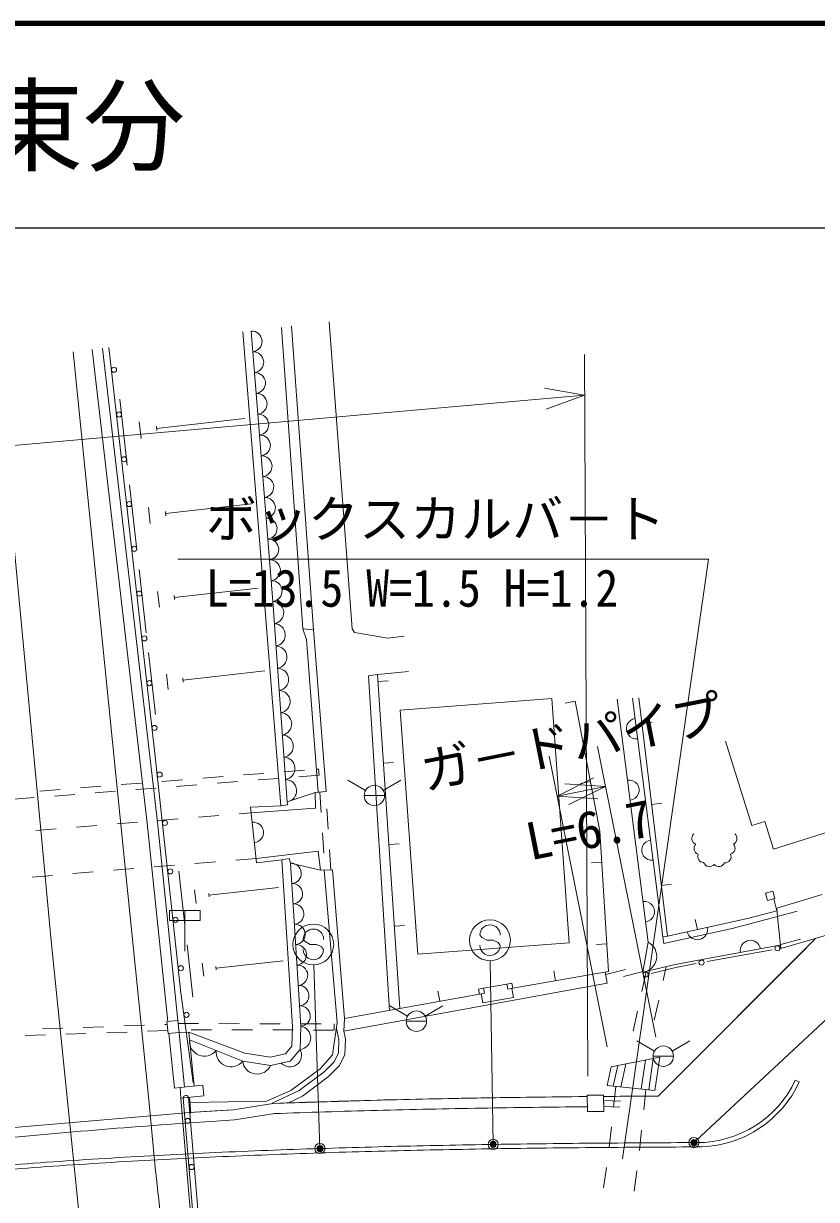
# Model space of a CAD drawing. Units: millimetres, scale not verified. Extents: x 40000 to 680000, y 20000 to 380000.
# Drawn here: x 437109 to 475946, y 322406 to 380000 of the extents above; entities that cross this region are included whole.
import ezdxf
from ezdxf.enums import TextEntityAlignment as Align

# ---------------------------------------------------------------- set-up
doc = ezdxf.new("R2010")
doc.units = ezdxf.units.MM
doc.header["$LTSCALE"] = 1000
doc.header["$PDMODE"] = 32
doc.header["$PDSIZE"] = 500
for name, color, linetype, lineweight in [('M-BGD', 7, 'Continuous', 13), ('M-STR-HTXT', 7, 'Continuous', 13), ('M-STR-STRC', 7, 'Continuous', 13), ('M-TTL', 2, 'Continuous', 140), ('M-TTL-LINE', 7, 'Continuous', 25)]:
    doc.layers.add(name, color=color, linetype=linetype, lineweight=lineweight)
doc.layers.add('M-TTL-TXT', color=7, linetype='Continuous')
doc.styles.add('@ＭＳ ゴシック', font='')
doc.styles.add('ＭＳ ゴシック', font='')
doc.styles.get('@ＭＳ ゴシック').set_extended_font_data('@MS Gothic')
doc.styles.get('ＭＳ ゴシック').set_extended_font_data('MS Gothic')

msp = doc.modelspace()

# ---------------------------------------------------------------- linework, layer by layer
at = {"layer": 'M-BGD'}
for p, q in [((450230, 365171), (451311, 350312)), ((453211, 350353), (452078, 365388)), ((448913, 351663), (447853, 364908)), ((449312, 351693), (448252, 364940)), ((449741, 365114), (450790, 350350)), ((440477, 364029), (443170, 340830)), ((440974, 364088), (443667, 340885)), ((443523, 344390), (441292, 364125)), ((435783, 363480), (438119, 338770)), ((439539, 363920), (442046, 339155)), ((441827, 361610), (442193, 358369)), ((443630, 360172), (447942, 360658)), ((442774, 360486), (442866, 359676)), ((443619, 360274), (443642, 360071)), ((442302, 357402), (442659, 354230)), ((443229, 356302), (443318, 355509)), ((444055, 356094), (444078, 355896)), ((444066, 355995), (448276, 356469)), ((442768, 353262), (443118, 350157)), ((443676, 352185), (443763, 351409)), ((444485, 351982), (444506, 351788)), ((444495, 351885), (448605, 352348)), ((449706, 341693), (448913, 351663)), ((450018, 341884), (449312, 351693)), ((450790, 350350), (450963, 349825)), ((451311, 350312), (450790, 350350)), ((451311, 350312), (451936, 342381)), ((453324, 350174), (453211, 350353)), ((450963, 349825), (451538, 342353)), ((454953, 349903), (453324, 350174)), ((454953, 349903), (455743, 349993)), ((443227, 349189), (443570, 346151)), ((444115, 348135), (444201, 347376)), ((444907, 347936), (444928, 347746)), ((444918, 347841), (448929, 348293)), ((454446, 348111), (454005, 348053)), ((454005, 348053), (455029, 331668)), ((454446, 348111), (455965, 348258)), ((455546, 331762), (454446, 348111)), ((454469, 347771), (454968, 347804)), ((462979, 346934), (455561, 346373)), ((463839, 334975), (462979, 346934)), ((464129, 346807), (463637, 346714)), ((464129, 346807), (463981, 346779)), ((464129, 346807), (465337, 340447)), ((467701, 335013), (466192, 346915)), ((466943, 346955), (468425, 335264)), ((468644, 335309), (467250, 346971)), ((456422, 334415), (455561, 346373)), ((467398, 345729), (467895, 345789)), ((472785, 340728), (471497, 344859)), ((444819, 332531), (443523, 344390)), ((447879, 343196), (448876, 343274)), ((449873, 343353), (450869, 343431)), ((451451, 343477), (451561, 343486)), ((451561, 343486), (451585, 343187)), ((454737, 343780), (455236, 343813)), ((441897, 342724), (442894, 342803)), ((443891, 342881), (444888, 342960)), ((445603, 342715), (444607, 342637)), ((445885, 343038), (446882, 343117)), ((447597, 342873), (446600, 342794)), ((449591, 343030), (448594, 342951)), ((451585, 343187), (450588, 343108)), ((451474, 343178), (451585, 343187)), ((453859, 342442), (452993, 342942)), ((454725, 342442), (455591, 342942)), ((437910, 342410), (438907, 342489)), ((439622, 342244), (438625, 342165)), ((439903, 342567), (440900, 342646)), ((441616, 342401), (440619, 342323)), ((443610, 342558), (442613, 342480)), ((450018, 341884), (451397, 342343)), ((451936, 342381), (451397, 342343)), ((451397, 342343), (451413, 341577)), ((451619, 342359), (451683, 341361)), ((453792, 342192), (454792, 342192)), ((437628, 342087), (436631, 342008)), ((448234, 341615), (449706, 341693)), ((448520, 338888), (448234, 341615)), ((448262, 341350), (451413, 341577)), ((449706, 341693), (450033, 341730)), ((450033, 341730), (450018, 341884)), ((452036, 340538), (451972, 341536)), ((467873, 341757), (468369, 341817)), ((443689, 340969), (444685, 341052)), ((445682, 341135), (446678, 341218)), ((447675, 341301), (448262, 341350)), ((437709, 340470), (438706, 340553)), ((439702, 340636), (440699, 340719)), ((441696, 340802), (442692, 340885)), ((443170, 340830), (444170, 331128)), ((443667, 340885), (444667, 331179)), ((465337, 340447), (465759, 333566)), ((472785, 340728), (473415, 340924)), ((473838, 339569), (473415, 340924)), ((473838, 339569), (476483, 340393)), ((451747, 340363), (451811, 339365)), ((455006, 339789), (455505, 339822)), ((451536, 339470), (448497, 339112)), ((451536, 339470), (451648, 338533)), ((452164, 338542), (452100, 339540)), ((438119, 338770), (438453, 335238)), ((442046, 339155), (443247, 327290)), ((444511, 338779), (443514, 338696)), ((446504, 338946), (445507, 338863)), ((448497, 339112), (447500, 339029)), ((449763, 339041), (448520, 338888)), ((450118, 339105), (449763, 339041)), ((450284, 330885), (449763, 339041)), ((450184, 338879), (450118, 339105)), ((450184, 338879), (451648, 338533)), ((450684, 330893), (450184, 338879)), ((465430, 338924), (464931, 338893)), ((438531, 338281), (437535, 338198)), ((440524, 338447), (439528, 338364)), ((442517, 338613), (441521, 338530)), ((444719, 338483), (445011, 335836)), ((451648, 338533), (452247, 338544)), ((451830, 338536), (452477, 331078)), ((452247, 338544), (452828, 331266)), ((445490, 337563), (445563, 336902)), ((446188, 337305), (449600, 337682)), ((468348, 337786), (468844, 337845)), ((446179, 337388), (446197, 337223)), ((474007, 336547), (473852, 337127)), ((476224, 337335), (473999, 336681)), ((444263, 336065), (444263, 336565)), ((444263, 336565), (445763, 336565)), ((445013, 336565), (445013, 334565)), ((445763, 336565), (445763, 336065)), ((472567, 336163), (474007, 336547)), ((474041, 336265), (473999, 336681)), ((474041, 336265), (475008, 336521)), ((445763, 336065), (444263, 336065)), ((455275, 335798), (455773, 335831)), ((468644, 335309), (472567, 336163)), ((470115, 335629), (470009, 336118)), ((474041, 336265), (471821, 335675)), ((474200, 334697), (474041, 336265)), ((438453, 335238), (440282, 317221)), ((475918, 335202), (468187, 327471)), ((468644, 335309), (468425, 335264)), ((468425, 335264), (468466, 334938)), ((471821, 335675), (468466, 334938)), ((477164, 335568), (474200, 334697)), ((445117, 334873), (445400, 332309)), ((463839, 334975), (456422, 334415)), ((465675, 334931), (465176, 334900)), ((467449, 333534), (467701, 335013)), ((468187, 327471), (475451, 334736)), ((474059, 334846), (469026, 333920)), ((473769, 334640), (470587, 334054)), ((474181, 334881), (474059, 334846)), ((475170, 335157), (474207, 334888)), ((446540, 333732), (449829, 334095)), ((445864, 333982), (445935, 333341)), ((446531, 333813), (446549, 333652)), ((465759, 333566), (461073, 332754)), ((463165, 333116), (463079, 333609)), ((465701, 333007), (465604, 333540)), ((465625, 333421), (466594, 333668)), ((467456, 333578), (466487, 333331)), ((467611, 333573), (467395, 332597)), ((469026, 333920), (467449, 333534)), ((469058, 333773), (467854, 333478)), ((468437, 333138), (468586, 333812)), ((470046, 333955), (469058, 333773)), ((452797, 330650), (465701, 333007)), ((459643, 332752), (460784, 332957)), ((445410, 328142), (444819, 332531)), ((459439, 332463), (455546, 331762)), ((457493, 332112), (457404, 332605)), ((459530, 332478), (459607, 332039)), ((461030, 332746), (461108, 332300)), ((452828, 331266), (455546, 331762)), ((455918, 331387), (455052, 331887)), ((456784, 331387), (457650, 331887)), ((459607, 332039), (461108, 332300)), ((468003, 331185), (468220, 332161)), ((444667, 331179), (444136, 331125)), ((444667, 331179), (444730, 330565)), ((452797, 330650), (452828, 331266)), ((467178, 331621), (466961, 330645)), ((438031, 330765), (439031, 330800)), ((440030, 330834), (441030, 330868)), ((442183, 330608), (441184, 330574)), ((442029, 330903), (443028, 330937)), ((444182, 330677), (443183, 330642)), ((444028, 330972), (444152, 330976)), ((444197, 330528), (444136, 331125)), ((444683, 331022), (445683, 331019)), ((445203, 330608), (444730, 330565)), ((445471, 327959), (445203, 330608)), ((445203, 330608), (447951, 329573)), ((446319, 330718), (445319, 330720)), ((446683, 331017), (447683, 331014)), ((448319, 330712), (447319, 330715)), ((448683, 331011), (449683, 331009)), ((450319, 330707), (449319, 330710)), ((450258, 329907), (450284, 330885)), ((450654, 329755), (450684, 330893)), ((450683, 331006), (451683, 331004)), ((452319, 330702), (451319, 330705)), ((452477, 331078), (452250, 329493)), ((452319, 330702), (452320, 331002)), ((452560, 330229), (452437, 330802)), ((452881, 330256), (452797, 330650)), ((455851, 331137), (456851, 331137)), ((438186, 330470), (437186, 330436)), ((440184, 330539), (439185, 330505)), ((444729, 330582), (444197, 330528)), ((444231, 330531), (444506, 327860)), ((444999, 327911), (444730, 330565)), ((445242, 330225), (447843, 329185)), ((452533, 329586), (452560, 330229)), ((452850, 329505), (452881, 330256)), ((468012, 329673), (467146, 330173)), ((468878, 329673), (469744, 330173)), ((447951, 329573), (449187, 329372)), ((449187, 329372), (449947, 329541)), ((449947, 329541), (450258, 329907)), ((450164, 329179), (450654, 329755)), ((452250, 329493), (451640, 328810)), ((452319, 329150), (452533, 329586)), ((452583, 328962), (452850, 329505)), ((447843, 329185), (449199, 328965)), ((449199, 328965), (450164, 329179)), ((451841, 328663), (452319, 329150)), ((452052, 328422), (452583, 328962)), ((465695, 327991), (465890, 328897)), ((465890, 328897), (468267, 329372)), ((465995, 327958), (466211, 328961)), ((466364, 327917), (466605, 329040)), ((467360, 327808), (467570, 329233)), ((467727, 327768), (467954, 329309)), ((467945, 329423), (468945, 329423)), ((468025, 327736), (468267, 329372)), ((451640, 328810), (450204, 327746)), ((450612, 327746), (451841, 328663)), ((450778, 327471), (452052, 328422)), ((444506, 327860), (444774, 327888)), ((444774, 327888), (445891, 328002)), ((444815, 327359), (444774, 327888)), ((445891, 328002), (445944, 327485)), ((450204, 327746), (449012, 327227)), ((449287, 327116), (450612, 327746)), ((465695, 327991), (468025, 327736)), ((466116, 327944), (466007, 326950)), ((467593, 327783), (467489, 326788)), ((474907, 328250), (475101, 328160)), ((444814, 327369), (445944, 327485)), ((445951, 313855), (444815, 327359)), ((446072, 313842), (444935, 327368)), ((446330, 313882), (445193, 327408)), ((445233, 327412), (445298, 326632)), ((449012, 327227), (445254, 327161)), ((449339, 327108), (455690, 327301)), ((450062, 327130), (450778, 327471)), ((455690, 327301), (462063, 327416)), ((462063, 327416), (464721, 327445)), ((464721, 327512), (465521, 327517)), ((464721, 327512), (465521, 327517)), ((464725, 326712), (464721, 327512)), ((464721, 327445), (464721, 327512)), ((464721, 327445), (464721, 327512)), ((465523, 326949), (465520, 327449)), ((465525, 326717), (465521, 327517)), ((465521, 327517), (465521, 327452)), ((465521, 327452), (466350, 327459)), ((465532, 327258), (466346, 327223)), ((467557, 327467), (468187, 327471)), ((433843, 325695), (445255, 326660)), ((445235, 326897), (445276, 326900)), ((445255, 326660), (447384, 326804)), ((447384, 326804), (449339, 327108)), ((447439, 326307), (449415, 326614)), ((464725, 326712), (465525, 326717)), ((465534, 326957), (466307, 326925)), ((445514, 326177), (445259, 326159)), ((446524, 326246), (445514, 326177)), ((447439, 326307), (446524, 326246)), ((465899, 325956), (465790, 324962)), ((467384, 325794), (467280, 324799)), ((465659, 323971), (465511, 322982)), ((467152, 323808), (467012, 322818))]:
    msp.add_line(p, q, dxfattribs=at)
for points in [[(473910, 337142), (473814, 337509), (473446, 337413), (473543, 337045)], [(461073, 332754), (460826, 332711), (460784, 332957), (461030, 333000)], [(459439, 332463), (459685, 332505), (459643, 332752), (459396, 332709)]]:
    msp.add_lwpolyline(points, close=True, dxfattribs=at)
msp.add_lwpolyline([(449339, 327108), (447384, 326804), (446491, 326745), (445479, 326676), (445224, 326658)], dxfattribs=at)
for centre, radius in [((441540, 363043), 125), ((441788, 360850), 125), ((442036, 358657), 125), ((442284, 356464), 125), ((442532, 354271), 125), ((442780, 352078), 125), ((443027, 349886), 125), ((443275, 347693), 125), ((443523, 345500), 125), ((443777, 343217), 125), ((454292, 342192), 500), ((444036, 340846), 125), ((444295, 338475), 125), ((444554, 336103), 125), ((474034, 334709), 125), ((470317, 334005), 125), ((444813, 333732), 125), ((467585, 333426), 125), ((445090, 331449), 125), ((456351, 331137), 500), ((468445, 329423), 500), ((445154, 326252), 125), ((445344, 323997), 125)]:
    msp.add_circle(centre, radius, dxfattribs=at)
for centre, radius, start, end in [((448281, 364429), 511, 275.82181, 93.33331), ((448363, 363410), 511, 275.82181, 93.33331), ((448445, 362391), 511, 275.82181, 93.33331), ((448526, 361372), 511, 275.82181, 93.33331), ((448608, 360353), 511, 275.82181, 93.33331), ((448689, 359335), 511, 275.82181, 93.33331), ((448771, 358316), 511, 275.82181, 93.33331), ((448853, 357297), 511, 275.82181, 93.33331), ((448934, 356278), 511, 275.82181, 93.33331), ((449016, 355259), 511, 275.82181, 93.33331), ((449097, 354240), 511, 275.82181, 93.33331), ((449179, 353221), 511, 275.82181, 93.33331), ((449260, 352202), 511, 275.82181, 93.33331), ((449305, 351145), 548, 278.96553, 89.26014), ((449384, 350055), 548, 278.96553, 89.26014), ((449462, 348965), 548, 278.96553, 89.26014), ((449540, 347875), 548, 278.96553, 89.26014), ((449619, 346785), 548, 278.96553, 89.26014), ((449697, 345695), 548, 278.96553, 89.26014), ((467132, 345467), 500, 97.22604, 277.22604), ((449775, 344605), 548, 278.96553, 89.26014), ((449854, 343515), 548, 278.96553, 89.26014), ((449932, 342425), 548, 278.96553, 89.26014), ((466758, 342454), 500, 277.22592, 97.22592), ((448364, 340380), 500, 275.98478, 95.98478), ((467886, 339514), 500, 97.22604, 277.22604), ((470139, 340092), 300, 131.69646, 250.31174), ((470251, 339599), 300, 135.42172, 248.97879), ((471660, 339609), 300, 284.47614, 41.84201), ((471754, 340080), 300, 295.5816, 51.83622), ((470425, 339213), 300, 159.44719, 269.02338), ((471463, 339191), 300, 265.11616, 25.19228), ((450216, 338380), 500, 273.59817, 93.56528), ((470706, 339004), 300, 197.56364, 321.14954), ((471164, 339014), 300, 221.4806, 335.92433), ((450278, 337382), 500, 273.59817, 93.56528), ((467512, 336501), 500, 277.22592, 97.22592), ((450341, 336384), 500, 273.59817, 93.56528), ((450403, 335385), 500, 273.59817, 93.56528), ((470109, 335628), 500, 192.27642, 12.27642), ((450466, 334387), 500, 273.59817, 93.56528), ((467328, 334315), 791, 278.78931, 61.88314), ((472709, 334598), 500, 10.43146, 190.43146), ((450528, 333389), 500, 273.59817, 93.56528), ((450590, 332390), 500, 273.59817, 93.56528), ((450653, 331392), 500, 273.59817, 93.56528), ((450600, 330325), 573, 275.42817, 81.55888), ((445967, 330151), 728, 174.1735, 322.25219), ((447267, 329631), 728, 174.1735, 322.25219), ((450154, 329475), 573, 223.02916, 29.15987), ((448551, 329259), 712, 186.00619, 335.57624), ((470113, 330476), 5286, 269.80609, 335.09693), ((470113, 330476), 5500, 272.22299, 335.09694), ((625076, 342778), 182488, 184.86864, 188.38874), ((445060, 327379), 125, 4.80574, 184.80574), ((465095, -90524), 417929, 91.81496, 92.1613), ((466777, -143585), 471016, 91.50403, 91.81496), ((467618, -175609), 503052, 91.21315, 91.50403), ((469300, -255040), 582500, 90.9624, 91.21315), ((470141, -305119), 632587, 90.73171, 90.9624), ((471824, -436916), 764395, 90.54114, 90.73171), ((472666, -526077), 853559, 90.53334, 90.54114), ((472666, -526077), 853559, 90.37063, 90.47964), ((474352, -786705), 1114192, 90.31704, 90.37063), ((465095, -90524), 417429, 91.81496, 92.15729), ((466777, -143585), 470516, 91.50403, 91.81496), ((467618, -175609), 502552, 91.21315, 91.50403), ((469300, -255040), 582000, 90.9624, 91.21315), ((470141, -305119), 632087, 90.73171, 90.9624), ((471824, -436916), 763895, 90.54114, 90.73171), ((472666, -526077), 853059, 90.53346, 90.54114), ((473837, -79335), 406500, 94.03156, 95.6482), ((465095, -90524), 415643, 91.81496, 92.16601), ((466777, -143585), 468730, 91.50403, 91.81496), ((467618, -175609), 500766, 91.21315, 91.50403), ((469300, -255040), 580214, 90.9624, 91.21315), ((469300, -255040), 580000, 90.9624, 91.21315), ((470141, -305119), 630301, 90.73171, 90.9624), ((470141, -305119), 630087, 90.73171, 90.9624), ((471824, -436916), 762109, 90.54114, 90.73171), ((471824, -436916), 761895, 90.54114, 90.73171), ((472666, -526077), 851273, 90.37063, 90.54114), ((472666, -526077), 851059, 90.37063, 90.54114), ((474352, -786705), 1111906, 90.23485, 90.37063), ((474352, -786705), 1111692, 90.24024, 90.37063), ((475197, -988101), 1313091, 90.21254, 90.24024), ((459214, 26875), 298092, 93.85107, 94.34254), ((460054, 14398), 310597, 93.37965, 93.85107), ((461734, -14053), 339098, 92.94836, 93.37965), ((461734, -14053), 338884, 92.94836, 93.37965), ((462574, -30368), 355434, 92.53713, 92.94836), ((462574, -30368), 355220, 92.53713, 92.94836), ((464255, -68300), 393403, 92.16601, 92.53713), ((464255, -68300), 393189, 92.16601, 92.53713), ((465095, -90524), 415429, 91.81496, 92.16601), ((466777, -143585), 468516, 91.50403, 91.81496), ((467618, -175609), 500552, 91.21315, 91.50403), ((459214, 26875), 297878, 93.85107, 94.34254), ((460054, 14398), 310383, 93.37965, 93.85107)]:
    msp.add_arc(centre, radius, start, end, dxfattribs=at)
at = {"layer": 'M-STR-HTXT'}
for p, q in [((464751, 328445), (464580, 363793)), ((348667, 351603), (464589, 361793)), ((464589, 361793), (462620, 362140)), ((462710, 361109), (464589, 361793)), ((444664, 353769), (470664, 353769)), ((470664, 353769), (466441, 324391))]:
    msp.add_line(p, q, dxfattribs=at)
at = {"layer": 'M-STR-STRC'}
for p, q in [((468071, 330352), (465223, 344599)), ((465694, 329877), (462847, 344124)), ((465031, 343049), (463239, 342162)), ((465615, 342637), (463619, 342766)), ((464875, 342877), (464384, 342784)), ((463239, 342162), (465615, 342637)), ((463239, 342162), (465234, 342033)), ((463822, 341751), (465615, 342637)), ((470054, 325295), (482653, 337056)), ((459557, 335241), (459458, 335359)), ((459802, 335102), (459557, 335241)), ((450906, 335036), (450807, 335154)), ((451151, 334897), (450906, 335036)), ((451452, 334894), (451151, 334897)), ((451697, 334782), (451452, 334894)), ((451803, 334646), (451697, 334782)), ((460103, 335099), (459802, 335102)), ((460348, 334987), (460103, 335099)), ((460454, 334851), (460348, 334987)), ((460111, 325102), (459968, 334101)), ((451625, 324901), (451334, 333896))]:
    msp.add_line(p, q, dxfattribs=at)
for centre, radius in [((451301, 334895), 1000), ((459952, 335100), 1000), ((451625, 324901), 150), ((451625, 324901), 120), ((451625, 324901), 90), ((451625, 324901), 60), ((451625, 324901), 30), ((460111, 325102), 150), ((460111, 325102), 120), ((460111, 325102), 90), ((460111, 325102), 60), ((460111, 325102), 30), ((469945, 325193), 150), ((469945, 325193), 120), ((469945, 325193), 90), ((469945, 325193), 60), ((469945, 325193), 30)]:
    msp.add_circle(centre, radius, dxfattribs=at)
for centre, start, end in [((459958, 335355), 359.55488, 179.55488), ((451307, 335150), 359.55488, 179.55488), ((451303, 334650), 179.55488, 359.55488), ((459954, 334855), 179.55488, 359.55488)]:
    msp.add_arc(centre, 500, start, end, dxfattribs=at)
for p in [(469945, 325193), (451625, 324901), (460111, 325102)]:
    msp.add_point(p, dxfattribs=at)
at = {"layer": 'M-TTL'}
msp.add_line((680000, 380000), (40000, 380000), dxfattribs=at)
at = {"layer": 'M-TTL-LINE'}
msp.add_line((40000, 370000), (680000, 370000), dxfattribs=at)

# ---------------------------------------------------------------- texts
at = {"layer": 'M-STR-HTXT', "style": 'ＭＳ ゴシック'}
msp.add_text('ボックスカルバ－ト', height=1833, dxfattribs=at).set_placement((446039, 354269), align=Align.BOTTOM_LEFT)
at = {"layer": 'M-STR-HTXT', "style": 'ＭＳ ゴシック', "width": 0.9}
msp.add_text('L=13.5 W=1.5 H=1.2', height=1833, dxfattribs=at).set_placement((446039, 353269), align=Align.TOP_LEFT)
at = {"layer": 'M-STR-STRC', "style": 'ＭＳ ゴシック'}
msp.add_text('ガ－ドパイプ', height=1833, rotation=11.303, dxfattribs=at).set_placement((464231, 343380), align=Align.BOTTOM_CENTER)
at = {"layer": 'M-STR-STRC', "style": '@ＭＳ ゴシック'}
msp.add_text('L=6.7', height=1833, rotation=11.303, dxfattribs=at).set_placement((464623, 341419), align=Align.TOP_CENTER)
at = {"layer": 'M-TTL-TXT', "style": 'ＭＳ ゴシック'}
msp.add_text('美祢市大嶺町東分', height=3666, dxfattribs=at).set_placement((405024, 375000), align=Align.MIDDLE_LEFT)

doc.saveas('drawing.dxf')
